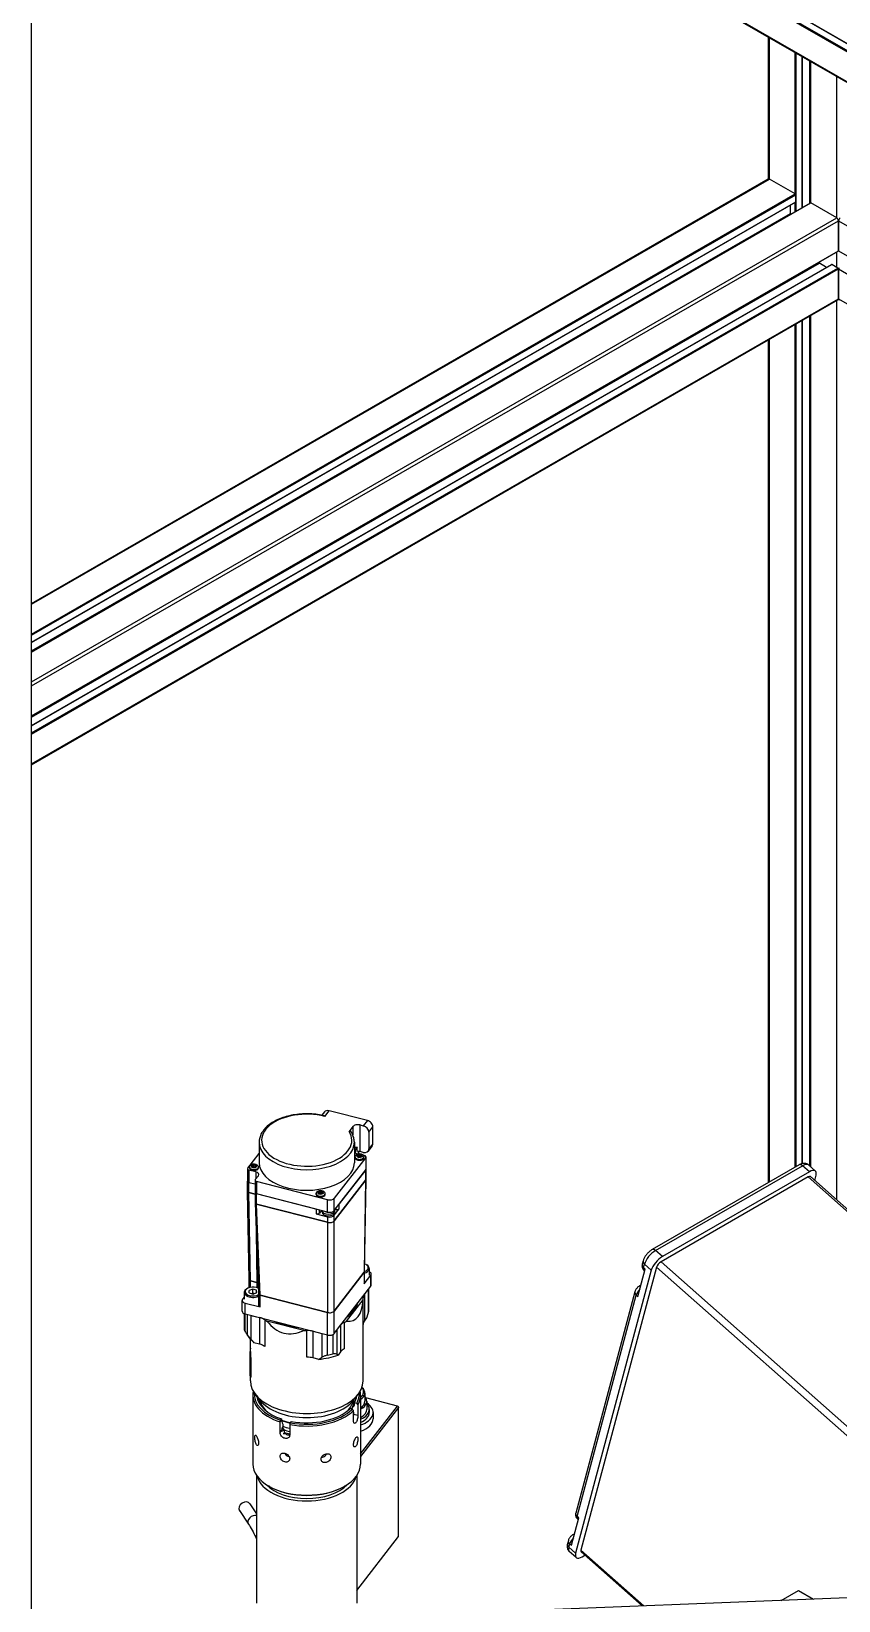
# Model space of a CAD drawing. Header units: millimetres. Extents: x 0 to 7722, y 0 to 5460.
# Drawn here: x 4652 to 4974, y 4115 to 4741 of the extents above; entities that cross this region are included whole.
import ezdxf

# ---------------------------------------------------------------- set-up
doc = ezdxf.new("R2010")
doc.units = ezdxf.units.MM
doc.header["$LTSCALE"] = 5
doc.layers.get('0').update_dxf_attribs({"linetype": 'CONTINUOUS'})

# ---------------------------------------------------------------- blocks, each defined once
blk = doc.blocks.new('RWFWFWEWEFWEFWEF')
for p, q in [((284.47, 1203.48), (789.09, 912.88)), ((284.68, 1203.84), (789.52, 913.13)), ((287.09, 1205.23), (791.92, 914.51)), ((287.24, 1205.24), (792.01, 914.56)), ((284.47, 1191.58), (778.76, 906.94)), ((284.68, 1191.12), (778.47, 906.77)), ((141.36, 318.65), (141.36, 1141.05)), ((435.64, 1047.72), (435.64, 1104.19)), ((435.93, 1047.63), (435.93, 1104.02)), ((446.22, 1041.7), (446.22, 1098.09)), ((446.64, 1034.8), (446.64, 1097.85)), ((449.05, 1036.18), (449.05, 1096.47)), ((449.14, 1036.23), (449.14, 1096.42)), ((452.06, 1037.91), (452.06, 1094.73)), ((452.26, 1038.03), (452.26, 1094.62)), ((452.43, 1038.11), (452.43, 1094.52)), ((452.51, 1038.08), (452.51, 1094.47)), ((462.8, 1032.15), (462.8, 1088.55)), ((141.36, 878.33), (435.43, 1047.67)), ((141.36, 877.99), (435.93, 1047.63)), ((446.22, 1041.7), (435.93, 1047.63)), ((141.36, 866.14), (446.22, 1041.7)), ((141.36, 865.65), (446.43, 1041.33)), ((446.43, 1038.55), (446.43, 1041.33)), ((141.36, 862.87), (446.43, 1038.55)), ((141.36, 862.77), (446.37, 1038.42)), ((141.36, 859), (452.36, 1038.09)), ((141.36, 858.9), (452.51, 1038.08)), ((141.36, 859.39), (444.42, 1033.91)), ((141.36, 859.15), (444.47, 1033.7)), ((444.42, 1033.91), (444.42, 1037.29)), ((446.22, 1034.55), (446.22, 1038.33)), ((462.8, 1032.15), (452.51, 1038.08)), ((141.36, 847.05), (462.8, 1032.15)), ((141.36, 845.41), (463.51, 1030.93)), ((463.51, 1030.93), (664.87, 914.97)), ((463.51, 1030.93), (463.51, 1019.03)), ((463.51, 1019.03), (463.51, 1030.93)), ((141.36, 833.52), (463.51, 1019.03)), ((141.36, 833.42), (463.45, 1018.89)), ((141.36, 833.19), (455.72, 1014.22)), ((462.8, 1012.41), (462.8, 1018.52)), ((463.51, 1019.03), (657.95, 907.06)), ((141.36, 832.96), (455.87, 1014.07)), ((141.36, 829.6), (460.74, 1013.52)), ((141.36, 829.5), (460.89, 1013.51)), ((141.36, 826.73), (463.3, 1012.12)), ((141.36, 826.24), (463.51, 1011.76)), ((458.78, 1012.39), (455.87, 1014.07)), ((463.3, 1012.12), (460.89, 1013.51)), ((463.51, 1011.76), (647.99, 905.52)), ((463.51, 1011.76), (463.51, 999.86)), ((463.51, 999.86), (463.51, 1011.76)), ((141.36, 814.35), (463.51, 999.86)), ((141.36, 814.01), (463.3, 999.4)), ((462.8, 640.4), (462.8, 999.11)), ((463.51, 999.86), (646.53, 894.46)), ((446.22, 653.45), (446.22, 989.56)), ((446.64, 653.69), (446.64, 989.81)), ((449.05, 654.88), (449.05, 991.19)), ((449.14, 654.9), (449.14, 991.24)), ((452.06, 653.93), (452.06, 992.93)), ((452.26, 653.75), (452.26, 993.04)), ((452.43, 653.6), (452.43, 993.14)), ((452.51, 653.52), (452.51, 993.19)), ((435.64, 647.35), (435.64, 983.47)), ((435.93, 647.52), (435.93, 983.64)), ((258.3, 675.47), (257.29, 674.17)), ((258.45, 673.7), (260.2, 675.96)), ((275.46, 672.05), (260.2, 675.96)), ((272.57, 670.3), (273.85, 669.97)), ((272.57, 659.67), (272.57, 670.3)), ((275.46, 672.05), (273.85, 669.97)), ((269.67, 669.66), (268.18, 667.74)), ((269.67, 669.66), (269.67, 666.25)), ((276.04, 667.45), (277.65, 669.53)), ((276.04, 667.45), (276.04, 660.75)), ((277.65, 662.82), (277.65, 669.53)), ((227.71, 653.05), (232.27, 658.94)), ((232.27, 663.38), (232.27, 655.2)), ((274.83, 657.36), (262.22, 641.05)), ((270.27, 663.38), (270.27, 655.2)), ((271.39, 661.41), (270.56, 660.34)), ((270.56, 660.34), (270.56, 659.41)), ((270.58, 657.24), (270.58, 657.57)), ((271.19, 658.14), (271.46, 658.49)), ((271.59, 658.03), (271.19, 658.13)), ((271.39, 659.77), (271.39, 661.41)), ((271.47, 658.09), (271.44, 658.07)), ((271.47, 658.5), (271.88, 658.4)), ((271.47, 658.5), (271.47, 658.09)), ((271.88, 657.99), (271.47, 658.09)), ((271.56, 657.57), (271.74, 657.8)), ((272.19, 657.4), (271.57, 657.56)), ((271.58, 658.82), (271.78, 658.77)), ((271.74, 657.8), (271.74, 657.52)), ((271.77, 657.87), (271.77, 657.51)), ((271.78, 659.78), (271.78, 658.77)), ((271.87, 659.78), (271.87, 658.79)), ((271.88, 658.4), (271.88, 657.99)), ((272.38, 657.64), (272.2, 657.4)), ((272.27, 658.48), (272.45, 658.72)), ((272.27, 658.48), (272.27, 658.08)), ((272.46, 658.31), (272.27, 658.08)), ((272.46, 658.72), (272.46, 658.31)), ((272.89, 658.2), (272.46, 658.31)), ((272.47, 658.72), (273.08, 658.56)), ((273.85, 659.35), (272.57, 659.67)), ((273.19, 657.62), (272.78, 657.72)), ((272.89, 658.25), (272.89, 657.84)), ((273.09, 658.55), (272.91, 658.32)), ((273.06, 658.09), (273.06, 657.68)), ((273.06, 658.09), (273.47, 657.99)), ((273.21, 657.65), (273.06, 657.68)), ((273.47, 657.98), (273.2, 657.63)), ((273.82, 658.25), (274.32, 658.12)), ((274.08, 657.24), (274.08, 657.57)), ((274.83, 657.36), (274.83, 652.45)), ((274.91, 657.59), (274.91, 652.69)), ((277.36, 661.92), (275.75, 659.84)), ((277.65, 662.82), (276.04, 660.75)), ((227.62, 652.81), (227.62, 647.91)), ((230.96, 651.58), (228.22, 652.29)), ((228.22, 652.29), (228.22, 647.38)), ((228.46, 653.16), (228.46, 653.49)), ((229.47, 653.95), (229.06, 654.05)), ((229.07, 654.06), (229.34, 654.42)), ((229.35, 654.01), (229.32, 653.99)), ((229.35, 654.42), (229.76, 654.32)), ((229.35, 654.42), (229.35, 654.01)), ((229.76, 653.91), (229.35, 654.01)), ((229.44, 653.49), (229.62, 653.72)), ((230.07, 653.32), (229.45, 653.48)), ((229.62, 653.72), (229.62, 653.44)), ((229.65, 653.79), (229.65, 653.43)), ((229.76, 654.32), (229.76, 653.91)), ((230.26, 653.56), (230.08, 653.32)), ((230.15, 654.41), (230.33, 654.64)), ((230.15, 654.41), (230.15, 654)), ((230.34, 654.23), (230.15, 654)), ((230.34, 654.64), (230.34, 654.23)), ((230.77, 654.12), (230.34, 654.23)), ((230.35, 654.64), (230.96, 654.48)), ((231.07, 653.54), (230.66, 653.64)), ((230.77, 654.17), (230.77, 653.76)), ((230.97, 654.48), (230.79, 654.24)), ((230.94, 654.01), (230.94, 653.6)), ((230.94, 654.01), (231.35, 653.91)), ((231.09, 653.57), (230.94, 653.6)), ((230.96, 651.58), (230.96, 648.75)), ((231.35, 653.9), (231.08, 653.55)), ((231.96, 653.16), (231.96, 653.49)), ((262.22, 636.14), (274.83, 652.45)), ((274.83, 652.45), (264.25, 638.77)), ((274.83, 652.45), (274.83, 648.37)), ((274.91, 648.6), (274.91, 652.69)), ((447.83, 654.38), (389.14, 620.58)), ((390.51, 620.21), (449.2, 654.01)), ((451.93, 651.59), (393.24, 617.79)), ((451.93, 651.59), (449.2, 654.01)), ((454.33, 651.91), (451.6, 654.33)), ((227.62, 643.82), (227.62, 647.91)), ((228.22, 647.38), (230.66, 646.75)), ((228.22, 643.29), (228.22, 647.38)), ((228.22, 647.38), (230.66, 646.75)), ((230.66, 648.25), (230.66, 643.35)), ((230.75, 648.49), (231.97, 650.06)), ((231.26, 647.73), (231.26, 642.82)), ((259.58, 640.47), (231.26, 647.73)), ((262.22, 632.06), (274.83, 648.37)), ((274.83, 648.37), (262.22, 632.06)), ((274.83, 648.37), (274.22, 611.6)), ((274.3, 611.83), (274.91, 648.58)), ((451.38, 649.54), (392.69, 615.74)), ((451.38, 649.54), (534.59, 575.85)), ((535.26, 576.23), (452.34, 649.67)), ((454.01, 648.19), (454.55, 650.21)), ((228.23, 608.63), (227.62, 643.8)), ((230.66, 642.67), (228.22, 643.29)), ((228.22, 643.29), (230.66, 642.67)), ((228.83, 608.11), (228.22, 643.29)), ((230.66, 643.35), (230.66, 639.26)), ((230.67, 639.24), (232.04, 602.92)), ((259.58, 635.56), (231.26, 642.82)), ((231.26, 638.73), (231.26, 642.82)), ((255.01, 636.73), (231.26, 642.82)), ((231.26, 638.73), (259.58, 631.47)), ((259.58, 631.47), (231.26, 638.73)), ((232.63, 602.41), (231.26, 638.73)), ((255.07, 642.56), (255.07, 642.89)), ((255.68, 643.46), (255.95, 643.81)), ((256.08, 643.35), (255.68, 643.45)), ((255.96, 643.41), (255.94, 643.38)), ((255.96, 643.82), (256.37, 643.71)), ((255.96, 643.82), (255.96, 643.41)), ((256.37, 643.31), (255.96, 643.41)), ((256.05, 642.88), (256.24, 643.12)), ((256.68, 642.72), (256.07, 642.88)), ((256.24, 643.12), (256.24, 642.83)), ((256.26, 643.19), (256.26, 642.83)), ((256.37, 643.71), (256.37, 643.31)), ((256.87, 642.95), (256.69, 642.72)), ((256.76, 643.8), (256.95, 644.04)), ((256.76, 643.8), (256.76, 643.39)), ((256.95, 643.63), (256.76, 643.39)), ((256.95, 644.04), (256.95, 643.63)), ((257.38, 643.52), (256.95, 643.63)), ((256.96, 644.03), (257.57, 643.88)), ((257.68, 642.94), (257.27, 643.04)), ((257.38, 643.57), (257.38, 643.16)), ((257.58, 643.87), (257.4, 643.64)), ((257.56, 643.41), (257.56, 643)), ((257.56, 643.41), (257.96, 643.31)), ((257.7, 642.96), (257.56, 643)), ((257.96, 643.3), (257.69, 642.94)), ((258.57, 642.56), (258.57, 642.89)), ((259.58, 635.56), (259.58, 640.47)), ((262.22, 636.14), (262.22, 641.05)), ((264.25, 636.89), (264.25, 638.77)), ((255.01, 636.73), (255.01, 634.85)), ((255.01, 634.85), (259.58, 633.68)), ((256.33, 635.14), (256.33, 636.39)), ((257.14, 636.19), (256.33, 635.14)), ((257.37, 636.13), (257.37, 635.51)), ((259.58, 633.68), (259.58, 631.47)), ((262.22, 634.26), (264.25, 636.89)), ((262.22, 632.06), (262.22, 634.26)), ((262.37, 636.18), (262.37, 635.51)), ((262.93, 636.6), (262.63, 636.68)), ((262.93, 637.07), (262.93, 636.6)), ((231.1, 627.73), (231.29, 607.48)), ((259.58, 631.47), (259.58, 595.5)), ((262.22, 596.08), (262.22, 632.06)), ((393.24, 617.79), (390.51, 620.21)), ((274.94, 614.61), (275.22, 614.44)), ((390.91, 613.56), (360.71, 500.65)), ((385.54, 616.09), (385.17, 614.72)), ((385.69, 613.39), (386.06, 614.76)), ((388.79, 612.34), (386.06, 614.76)), ((390.91, 613.56), (481.34, 533.47)), ((482.15, 536.51), (392.69, 615.74)), ((228.23, 605.4), (228.23, 608.64)), ((231.29, 607.48), (228.83, 608.11)), ((228.83, 605.55), (228.83, 608.11)), ((228.83, 608.11), (231.29, 607.48)), ((231.29, 607.48), (231.29, 605.42)), ((262.22, 596.08), (274.22, 611.6)), ((274.22, 611.6), (262.22, 596.08)), ((274.22, 611.6), (274.22, 606.94)), ((274.22, 606.94), (276.86, 610.36)), ((274.3, 607.18), (274.3, 611.84)), ((276.24, 613.02), (276.24, 610.33)), ((276.86, 606.03), (276.86, 610.36)), ((277.03, 606.5), (277.03, 610.83)), ((388.79, 612.34), (358.59, 499.43)), ((383.45, 601.83), (386.37, 612.78)), ((386.37, 612.78), (385.69, 613.39)), ((385.82, 612.36), (386.18, 612.05)), ((226.3, 601.59), (225.68, 600.79)), ((226.3, 603.53), (226.3, 600.83)), ((227.6, 605.11), (227.31, 604.95)), ((229.71, 604.85), (228.26, 604.31)), ((228.34, 603.32), (228.26, 604.31)), ((228.34, 603.32), (229.88, 602.86)), ((229.25, 603.05), (229.71, 603.22)), ((231.25, 604.39), (229.71, 604.85)), ((229.71, 603.22), (229.71, 604.85)), ((230.34, 603.03), (229.71, 603.22)), ((229.88, 602.86), (231.34, 603.4)), ((231.34, 603.4), (231.25, 604.39)), ((231.25, 603.37), (231.25, 604.39)), ((232.04, 602.93), (232.04, 598.28)), ((232.63, 602.41), (259.58, 595.5)), ((259.58, 595.5), (232.63, 602.41)), ((232.63, 597.75), (232.63, 602.41)), ((262.22, 587.09), (276.86, 606.03)), ((273.77, 568.18), (273.77, 601.24)), ((274.29, 602.7), (275.84, 604.71)), ((274.29, 602.7), (274.29, 592.07)), ((275.84, 604.71), (275.84, 595.21)), ((276.1, 596.72), (276.1, 605.05)), ((382.24, 603.77), (358.64, 515.5)), ((359.15, 514.16), (382.76, 602.44)), ((382.76, 602.44), (383.45, 601.83)), ((384.07, 606.08), (384.67, 606.43)), ((225.5, 595.99), (225.5, 600.32)), ((226.44, 588.38), (226.44, 595.02)), ((226.59, 594.97), (226.59, 588.03)), ((226.69, 594.94), (226.69, 599.27)), ((226.69, 599.27), (232.63, 597.75)), ((226.69, 594.94), (259.58, 586.51)), ((227.45, 594.74), (227.45, 586.73)), ((259.58, 586.51), (259.58, 595.5)), ((262.22, 587.09), (262.22, 596.08)), ((267.17, 592.08), (273.74, 600.58)), ((228.98, 594.35), (228.98, 584.85)), ((228.98, 594.35), (232.47, 593.46)), ((232.47, 593.46), (232.47, 582.83)), ((234.5, 592.6), (234.5, 581.98)), ((250.11, 588.31), (235.35, 592.09)), ((263.24, 588.41), (264.79, 590.42)), ((264.79, 590.42), (264.79, 579.79)), ((266.27, 591.59), (266.27, 580.96)), ((274.29, 592.07), (275.29, 593.38)), ((228.89, 584.88), (227.52, 586.65)), ((228.77, 579.99), (228.77, 585.03)), ((232.47, 582.83), (230.21, 583.41)), ((251.34, 577.66), (251.34, 588.29)), ((253.8, 587.99), (257.29, 587.1)), ((253.8, 577.36), (253.8, 587.99)), ((257.29, 587.1), (257.29, 577.6)), ((259.45, 586.54), (259.45, 578.53)), ((261.7, 586.69), (261.7, 579.03)), ((263.24, 588.41), (263.24, 578.91)), ((228.67, 570.18), (228.67, 579.99)), ((228.67, 579.9), (228.77, 579.91)), ((256.06, 576.78), (253.8, 577.36)), ((264.79, 579.79), (263.78, 578.49)), ((228.89, 575.72), (228.99, 575.73)), ((228.89, 570.82), (228.89, 575.72)), ((228.89, 570.82), (228.99, 570.83)), ((228.99, 575.73), (228.99, 570.83)), ((228.75, 569.54), (228.85, 569.55)), ((228.77, 568.18), (228.77, 569.54)), ((229.77, 562.57), (229.77, 535.02)), ((232.54, 560.55), (230.71, 562.91)), ((269.5, 556.98), (268.58, 557.21)), ((270, 560.55), (271.82, 562.91)), ((270.29, 558.55), (270.29, 559.42)), ((271.21, 559.19), (270.29, 559.42)), ((271.67, 558.66), (271.67, 554.41)), ((272.77, 562.57), (272.77, 535.02)), ((272.77, 539.11), (287.49, 558.16)), ((287.95, 557.63), (272.77, 537.99)), ((274.49, 563.35), (274.49, 560.08)), ((287.49, 558.16), (274.89, 561.39)), ((275.24, 560.08), (275.24, 556.85)), ((287.49, 558.16), (287.95, 557.63)), ((287.49, 558.16), (287.7, 558.01)), ((287.7, 558.01), (287.95, 557.63)), ((287.95, 506.12), (287.95, 557.63)), ((240.65, 547.55), (240.65, 551.8)), ((240.85, 552.47), (241.26, 553)), ((241.26, 553), (241.26, 552.13)), ((245.1, 552.02), (244.69, 551.49)), ((269.96, 552.2), (269.96, 556.45)), ((270.06, 555.72), (269.96, 555.75)), ((269.96, 554.4), (270.04, 554.38)), ((270.06, 554.82), (270.06, 555.72)), ((271.67, 554.41), (270.06, 554.82)), ((276.24, 556.85), (276.24, 555.59)), ((277.74, 555.59), (277.74, 553.13)), ((240.65, 547.55), (241.36, 548.48)), ((241.77, 549.9), (241.36, 549.38)), ((241.36, 549.38), (241.36, 548.48)), ((241.42, 548.05), (241.48, 548.13)), ((241.52, 549.58), (242.34, 548.35)), ((241.77, 550.8), (241.77, 549.9)), ((242.34, 547.12), (242.34, 548.35)), ((244.49, 550.82), (244.49, 546.57)), ((231.27, 530.47), (231.27, 479.5)), ((236.36, 526.09), (236.01, 526.29)), ((266.17, 526.09), (266.53, 526.29)), ((271.27, 530.47), (271.27, 479.5)), ((224.46, 516.44), (228.04, 511.06)), ((228.62, 519.21), (231.27, 515.23)), ((356.91, 502.61), (359.84, 513.56)), ((359.84, 513.56), (359.15, 514.16)), ((357.53, 506.86), (358.14, 507.2)), ((359.29, 513.14), (359.64, 512.83)), ((271.27, 484.55), (287.95, 506.12)), ((355.71, 504.55), (355.34, 503.18)), ((355.86, 501.85), (356.23, 503.22)), ((358.59, 499.43), (355.86, 501.85)), ((356.23, 503.22), (356.91, 502.61)), ((785.66, 494.55), (309.92, 475.38)), ((358.81, 497.72), (356.08, 500.14)), ((385.79, 478.44), (360.71, 500.65)), ((385.14, 478.41), (360.8, 499.97)), ((361.21, 498.04), (362.28, 498.66)), ((440.7, 480.65), (447.6, 484.62)), ((447.6, 484.62), (453.59, 481.17))]:
    blk.add_line(p, q)
for centre, major_axis, ratio, start_param, end_param in [((435.93, 1046.81), (-0.499, 0.867), 0.578093, 5.499721, 6.283185), ((446.22, 1041.46), (-0.15, 0.26), 0.578093, 3.928925, 5.499721), ((444.63, 1033.78), (-0.15, 0.26), 0.578093, 0.787332, 1.542347), ((449.37, 1036.21), (-4.74, 8.23), 0.578093, 1.542347, 1.55658), ((446.22, 1038.68), (0.15, -0.26), 0.578093, 0, 0.787332), ((452.51, 1037.83), (-0.15, 0.26), 0.578093, 5.499721, 6.283185), ((462.8, 1031.33), (-0.499, 0.867), 0.578093, 3.928925, 5.499721), ((464.22, 1031.33), (-0.499, -0.867), 0.578093, 3.925057, 5.495853), ((460.33, 1017.23), (-4.74, 8.23), 0.578093, 1.582523, 1.603113), ((455.87, 1014.32), (-0.15, 0.26), 0.578093, 1.603113, 2.358128), ((463.3, 1019.15), (0.15, -0.26), 0.578093, 0, 0.787332), ((463.72, 1019.15), (-0.15, -0.26), 0.578093, 5.495853, 6.283185), ((460.89, 1013.26), (-0.15, 0.26), 0.578093, 5.499721, 6.283185), ((463.3, 1011.88), (-0.15, 0.26), 0.578093, 3.928925, 5.499721), ((463.72, 1011.88), (-0.15, -0.26), 0.578093, 3.925057, 5.495853), ((462.8, 1000.27), (0.499, -0.867), 0.578093, 0, 0.787332), ((464.22, 1000.27), (-0.499, -0.867), 0.578093, 5.495853, 6.283185), ((260.2, 674), (-1.9, 1.47), 0.746891, 5.235985, 6.283185), ((251.27, 664.2), (18, 0), 0.575862, 1.160324, 6.632174), ((271.68, 669.14), (-2.2, 0), 0.575862, 4.293583, 5.86438), ((273.85, 668.01), (1.9, -1.47), 0.746891, 0.523596, 2.094392), ((275.46, 670.09), (-1.9, 1.47), 0.746891, 3.665188, 5.235985), ((251.27, 663.38), (-19, 0), 0.575862, 0, 3.141593), ((271.68, 660.15), (-2.2, 0), 0.575862, 4.84363, 5.407112), ((272.39, 659.87), (-2, 0), 0.575862, 5.86438, 7.435176), ((272.33, 657.57), (-1.75, 0), 0.575862, 0, 3.141593), ((272.33, 658.06), (-1.15, 0), 0.575862, 6.173633, 7.125922), ((272.33, 658.06), (-1.15, 0), 0.575862, 5.568417, 6.160343), ((271.68, 658.52), (-2.2, 0), 0.575862, 4.293583, 4.84363), ((272.33, 658.06), (1.15, 0), 0.575862, 1.461244, 2.413533), ((272.33, 658.06), (-1.15, 0), 0.575862, 0.856028, 1.447954), ((271.47, 657.87), (0.3, 0), 0.575862, 5.86438, 7.435176), ((272, 658.55), (0.3, 0), 0.575862, 4.293583, 5.86438), ((272, 658.15), (-0.3, 0), 0.575862, 1.151991, 2.722787), ((272.33, 658.06), (-1.15, 0), 0.575862, 1.461244, 2.413533), ((272.66, 657.57), (-0.3, 0), 0.575862, 4.293583, 5.86438), ((272.33, 658.06), (1.15, 0), 0.575862, 0.856028, 1.447954), ((273.19, 658.25), (-0.3, 0), 0.575862, 5.86438, 7.435176), ((273.19, 657.84), (-0.3, 0), 0.575862, 0, 1.151991), ((272.33, 658.06), (1.15, 0), 0.575862, 6.173633, 7.125922), ((272.33, 658.06), (1.15, 0), 0.575862, 5.568417, 6.160343), ((273.85, 661.31), (1.9, -1.47), 0.746891, 5.235985, 6.806781), ((273.91, 657.59), (1, 0), 0.575862, 5.86438, 7.435176), ((275.46, 663.39), (1.9, -1.47), 0.746891, 0, 0.523596), ((228.62, 652.81), (-1, 0), 0.575862, 5.86438, 7.435176), ((230.21, 653.49), (-1.75, 0), 0.575862, 0, 3.141593), ((230.21, 653.16), (1.75, 0), 0.575862, 3.141593, 6.283185), ((230.21, 653.98), (-1.15, 0), 0.575862, 6.173633, 7.125922), ((230.21, 653.98), (-1.15, 0), 0.575862, 5.568417, 6.160343), ((230.21, 653.98), (1.15, 0), 0.575862, 1.461244, 2.413533), ((230.21, 653.98), (-1.15, 0), 0.575862, 0.856028, 1.447954), ((229.35, 653.79), (0.3, 0), 0.575862, 5.86438, 7.435176), ((229.88, 654.48), (0.3, 0), 0.575862, 4.293583, 5.86438), ((229.88, 654.07), (-0.3, 0), 0.575862, 1.151991, 2.722787), ((230.21, 653.98), (-1.15, 0), 0.575862, 1.461244, 2.413533), ((230.54, 653.49), (-0.3, 0), 0.575862, 4.293583, 5.86438), ((230.21, 653.98), (1.15, 0), 0.575862, 0.856028, 1.447954), ((231.07, 654.17), (-0.3, 0), 0.575862, 5.86438, 7.435176), ((231.07, 653.76), (-0.3, 0), 0.575862, 0, 1.151991), ((230.14, 650.53), (2, 0), 0.575862, 5.86438, 7.435176), ((230.21, 653.98), (1.15, 0), 0.575862, 6.173633, 7.125922), ((230.21, 653.98), (1.15, 0), 0.575862, 5.568417, 6.160343), ((251.27, 655.2), (-19, 0), 0.575862, 0, 3.141593), ((272.33, 657.24), (1.75, 0), 0.575862, 3.141593, 6.283185), ((273.91, 652.69), (1, 0), 0.575862, 5.86438, 6.283185), ((273.91, 652.69), (1, 0), 0.575862, 5.86438, 6.283185), ((448.83, 652.64), (-1, 1.73), 0.578093, 5.237921, 6.283185), ((448.28, 650.59), (3.32, 3.74), 0.409351, 0, 0.884583), ((451.01, 648.17), (3.32, 3.74), 0.409351, 5.596972, 7.167768), ((228.62, 647.91), (-1, 0), 0.575862, 0, 1.151991), ((228.62, 647.91), (-1, 0), 0.575862, 0, 1.151991), ((231.66, 648.25), (-1, 0), 0.575862, 5.86438, 7.435176), ((273.91, 648.6), (1, 0), 0.575862, 5.86438, 6.283185), ((451.01, 648.17), (1.33, 1.5), 0.409351, 0, 0.884583), ((228.62, 643.82), (-1, 0), 0.575862, 0, 1.151991), ((231.66, 643.35), (-1, 0), 0.575862, 0, 1.151991), ((231.66, 643.35), (-1, 0), 0.575862, 0, 1.151991), ((231.66, 639.26), (-1, 0), 0.575862, 0, 1.151991), ((256.82, 642.89), (-1.75, 0), 0.575862, 0, 3.141593), ((256.82, 642.56), (1.75, 0), 0.575862, 3.141593, 6.283185), ((256.82, 643.38), (-1.15, 0), 0.575862, 6.173633, 7.125922), ((256.82, 643.38), (-1.15, 0), 0.575862, 5.568417, 6.160343), ((256.82, 643.38), (1.15, 0), 0.575862, 1.461244, 2.413533), ((256.82, 643.38), (-1.15, 0), 0.575862, 0.856028, 1.447954), ((255.96, 643.19), (0.3, 0), 0.575862, 5.86438, 7.435176), ((256.49, 643.87), (0.3, 0), 0.575862, 4.293583, 5.86438), ((256.49, 643.46), (-0.3, 0), 0.575862, 1.151991, 2.722787), ((256.82, 643.38), (-1.15, 0), 0.575862, 1.461244, 2.413533), ((257.15, 642.88), (-0.3, 0), 0.575862, 4.293583, 5.86438), ((256.82, 643.38), (1.15, 0), 0.575862, 0.856028, 1.447954), ((257.68, 643.57), (-0.3, 0), 0.575862, 5.86438, 7.435176), ((257.68, 643.16), (-0.3, 0), 0.575862, 0, 1.151991), ((256.82, 643.38), (1.15, 0), 0.575862, 6.173633, 7.125922), ((256.82, 643.38), (1.15, 0), 0.575862, 5.568417, 6.160343), ((260.39, 641.52), (-2, 0), 0.575862, 1.151991, 2.722787), ((255.42, 635.38), (1, 0), 0.575862, 4.293583, 5.86438), ((259.87, 636.18), (-2.5, 0), 0.575862, 0.036046, 3.141593), ((259.87, 635.51), (2.5, 0), 0.575862, 3.141593, 6.283185), ((259.87, 636.73), (-2.12, 0), 0.575862, 0.777072, 1.547884), ((260.39, 636.61), (-2, 0), 0.575862, 1.151991, 2.722787), ((260.39, 634.73), (-2, 0), 0.575862, 1.151991, 2.722787), ((263.34, 637.13), (1, 0), 0.575862, 4.293583, 5.86438), ((260.39, 632.52), (2, 0), 0.575862, 4.293583, 5.86438), ((260.39, 632.52), (-2, 0), 0.575862, 1.151991, 2.722787), ((389.59, 616.79), (3.32, 3.74), 0.409351, 0.884583, 2.455379), ((390.14, 618.85), (-1, 1.73), 0.578093, 5.237921, 6.283185), ((272.74, 613.35), (3.1, 0), 0.575862, 5.240794, 7.306687), ((272.74, 613.02), (3.5, 0), 0.575862, 5.175283, 7.064731), ((387.1, 614.2), (-1.93, 0.52), 0.705861, 0, 0.954651), ((387.47, 615.57), (-1.93, 0.52), 0.705861, 0, 0.954651), ((392.32, 614.37), (-3.32, -3.74), 0.409351, 4.026176, 5.596972), ((392.32, 614.37), (-1.33, -1.5), 0.409351, 4.026176, 5.596972), ((229.23, 608.64), (-1, 0), 0.575862, 6.276371, 7.435176), ((229.23, 608.64), (-1, 0), 0.576085, 0.009773, 1.151561), ((273.3, 611.84), (1, 0), 0.575862, 5.86438, 6.290313), ((273.3, 611.84), (-1, 0), 0.576085, 2.722357, 3.131819), ((275.03, 610.83), (2, 0), 0.575862, 5.86438, 7.205887), ((387.81, 614.61), (-1.99, -2.25), 0.409351, 5.596972, 6.283185), ((229.8, 603.53), (-3.5, 0), 0.575862, 5.50164, 8.548073), ((229.8, 603.86), (-3.1, 0), 0.575862, 3.943472, 8.661), ((233.04, 602.94), (-1, 0), 0.575862, 0.011708, 1.151991), ((233.04, 602.94), (-1, 0), 0.575638, 0.021928, 1.15242), ((251.27, 601.24), (22.5, 0), 0.575862, 6.231588, 6.286357), ((279.77, 601.3), (-6, 0), 0.575862, 5.86438, 6.286357), ((273.3, 607.18), (1, 0), 0.575862, 5.86438, 6.283185), ((275.03, 606.5), (2, 0), 0.575862, 5.86438, 6.283185), ((384.18, 603.25), (-1.93, 0.52), 0.705861, 0, 0.954651), ((384.88, 603.66), (1.99, 2.25), 0.409351, 1.442312, 2.455379), ((385.07, 604.35), (-1, 1.73), 0.578093, 5.834915, 6.283185), ((227.5, 600.32), (-2, 0), 0.575862, 5.86438, 7.435176), ((227.5, 595.99), (-2, 0), 0.575862, 0, 1.151991), ((233.04, 598.28), (-1, 0), 0.575862, 0, 1.151991), ((260.39, 596.55), (2, 0), 0.575862, 4.293583, 5.86438), ((260.39, 596.55), (-2, 0), 0.575862, 1.151991, 2.722787), ((251.27, 630.98), (18.9, -38.51), 0.316834, 6.070286, 6.804702), ((251.27, 601.24), (20.7, 0), 0.575862, 5.603404, 6.125355), ((251.27, 601.16), (20.5, 0), 0.575862, 5.630581, 6.098178), ((251.27, 600.63), (20.5, 0), 0.575862, 6.118753, 6.16724), ((230.03, 590.3), (6, 0), 0.575862, 0.730013, 1.151991), ((251.27, 601.24), (-22.5, 0), 0.575862, 0.730013, 0.784783), ((251.27, 630.98), (8.59, 43.83), 0.474555, 2.747082, 3.481498), ((251.27, 601.24), (-20.7, 0), 0.575862, 0.891015, 1.412966), ((251.27, 601.16), (-20.5, 0), 0.575862, 0.903493, 1.400489), ((270.27, 589.02), (6, 0), 0.575862, 2.300809, 2.722787), ((251.27, 601.24), (-22.5, 0), 0.575862, 2.300809, 2.355579), ((279.77, 590.67), (-6, 0), 0.575862, 5.86438, 6.276272), ((251.27, 592.74), (-26, 0), 0.575862, 0.320212, 0.412973), ((251.27, 590.62), (-24.5, 0), 0.575862, 0.418809, 0.536217), ((230.03, 579.67), (-6, 0), 0.575862, 3.871606, 4.293583), ((251.27, 601.24), (-22.5, 0), 0.575862, 1.519199, 1.573968), ((251.36, 584.83), (6, 0), 0.575862, 1.151991, 1.573968), ((260.39, 587.56), (2, 0), 0.575862, 4.293583, 5.86438), ((251.27, 579.99), (-22.6, 0), 0.575862, 6.189078, 6.289749), ((251.27, 579.99), (-22.5, 0), 0.575862, 0, 0.005968), ((251.36, 574.2), (6, 0), 0.575862, 1.151991, 1.573968), ((251.27, 590.62), (-24.5, 0), 0.575862, 1.767765, 2.107013), ((251.27, 592.74), (26, 0), 0.575862, 5.032601, 5.125362), ((270.27, 578.39), (-6, 0), 0.575862, 5.442402, 5.86438), ((251.27, 570.18), (-22.6, 0), 0.575862, 0, 0.006563), ((251.27, 568.18), (-22.5, 0), 0.575862, 0, 3.141593), ((251.27, 562.57), (-21.5, 0), 0.575862, 6.161261, 7.337346), ((251.27, 562.98), (-21, 0), 0.575862, 6.24, 7.335009), ((251.27, 562.98), (21, 0), 0.575862, 5.964547, 6.326371), ((251.27, 562.57), (21.5, 0), 0.575862, 5.96221, 6.405109), ((267.74, 563.35), (6.75, 0), 0.575862, 5.553175, 6.885144), ((267.74, 563.76), (6.25, 0), 0.575862, 5.647696, 6.770055), ((251.27, 562.98), (-20, 0), 0.575862, 0.074427, 1.046797), ((251.27, 561.9), (-19.93, 0), 0.575862, 6.265713, 6.272233), ((251.27, 560.32), (-18.82, 0), 0.575862, 6.252746, 6.425635), ((251.27, 560.11), (-18.75, 0), 0.575862, 6.242539, 6.283185), ((251.27, 559.21), (-18.75, 0), 0.575862, 6.171036, 6.240917), ((251.27, 565.35), (20.5, 0), 0.575862, 3.560401, 5.864377), ((251.27, 561.67), (-18.75, 0), 0.575862, 0.116609, 0.532936), ((251.27, 558.48), (-17.35, 0), 0.575862, 0.103679, 0.140741), ((251.27, 562.98), (-20, 0), 0.575862, 1.257185, 2.617593), ((251.27, 561.67), (18.75, 0), 0.575862, 5.750249, 6.166577), ((251.27, 558.48), (17.35, 0), 0.575862, 6.142445, 6.179507), ((251.27, 560.32), (18.82, 0), 0.575862, 5.976962, 6.313625), ((-5663.79, 5162.51), (5942.34, -4593.42), 0.746891, 6.280471, 6.280767), ((251.27, 559.21), (18.75, 0), 0.575862, 0.042268, 0.112149), ((251.27, 560.11), (18.75, 0), 0.575862, 0, 0.040647), ((251.27, 561.9), (19.93, 0), 0.575862, 5.969928, 5.976819), ((251.27, 562.98), (20, 0), 0.575862, 5.969574, 6.208759), ((251.27, 561.9), (19.93, 0), 0.575862, 0.010952, 0.017472), ((267.74, 560.08), (7.5, 0), 0.575862, 5.447475, 6.734212), ((267.74, 560.08), (6.75, 0), 0.575862, 5.553175, 6.283185), ((267.74, 555.59), (10, 0), 0.575862, 5.239442, 7.00592), ((267.74, 556.85), (8.5, 0), 0.575862, 5.345618, 6.773143), ((251.27, 561.67), (18.75, 0), 0.575862, 4.149415, 4.356358), ((251.27, 559.94), (16.32, 0), 0.575862, 4.052178, 4.294599), ((2882.76, 7052.16), (-1865, -7275.49), 0.332472, 5.895217, 5.895515), ((251.27, 562.57), (-21.5, 0), 0.575862, 1.249821, 2.624957), ((251.27, 562.98), (-21, 0), 0.575862, 1.252158, 2.62262), ((251.27, 558.4), (19.6, 0), 0.575862, 5.977938, 5.995559), ((267.74, 556.85), (7.5, 0), 0.575862, 5.447475, 6.283185), ((267.74, 555.59), (8.5, 0), 0.575862, 5.345618, 6.283185), ((267.74, 553.13), (10, 0), 0.575862, 5.239442, 6.283185), ((251.27, 558.4), (-19.6, 0), 0.575862, 1.041018, 1.09772), ((251.27, 558.48), (17.35, 0), 0.575862, 4.133259, 4.310719), ((251.27, 557.17), (-19.6, 0), 0.575862, 1.072046, 1.09772), ((251.27, 557.17), (17.35, 0), 0.575862, 4.156725, 4.310719), ((251.27, 557.17), (18.75, 0), 0.575862, 4.215968, 4.342229), ((251.27, 535.02), (21.5, 0), 0.575862, 3.141593, 6.283185), ((251.27, 531.83), (20, 0), 0.575862, 3.284735, 6.140043), ((251.27, 531.83), (18.3, 0), 0.575862, 3.639062, 5.785716), ((251.27, 534.61), (-21, 0), 0.575862, 0.781546, 2.360047), ((226.54, 517.82), (-2.08, -1.39), 0.763224, 3.141593, 6.283185), ((230.12, 512.45), (-2.08, -1.39), 0.763224, 3.72754, 6.283185), ((360.57, 514.98), (-1.93, 0.52), 0.705861, 0, 0.954651), ((361.27, 515.39), (-1.99, -2.25), 0.409351, 5.596972, 6.283185), ((357.27, 502.66), (-1.93, 0.52), 0.705861, 0, 0.954651), ((357.64, 504.03), (-1.93, 0.52), 0.705861, 0, 0.954651), ((359.39, 503.88), (-3.32, -3.74), 0.409351, 5.596972, 6.283185), ((358.35, 504.44), (1.99, 2.25), 0.409351, 1.442312, 2.455379), ((358.53, 505.12), (-1, 1.73), 0.578093, 5.834915, 6.283185), ((362.13, 501.46), (-3.32, -3.74), 0.409351, 5.596972, 7.167768), ((362.13, 501.46), (-1.33, -1.5), 0.409351, 5.596972, 6.283185)]:
    blk.add_ellipse(centre, major_axis=major_axis, ratio=ratio, start_param=start_param, end_param=end_param)
for points, knots in [([(257.8, 674.06), (255.9, 674.47), (253.88, 674.7), (249.83, 674.78), (247.8, 674.62), (243.91, 673.94), (242.06, 673.41), (238.71, 672.03), (237.22, 671.17), (234.76, 669.18), (233.79, 668.06), (232.57, 665.73), (232.27, 664.56), (232.27, 663.38)], [4.283472, 4.283472, 4.283472, 4.283472, 4.611025, 4.611025, 4.937766, 4.937766, 5.265062, 5.265062, 5.593849, 5.593849, 5.920752, 5.920752, 6.213299, 6.213299, 6.213299, 6.213299]), ([(258.45, 673.7), (258.45, 673.7), (258.45, 673.7), (258.23, 673.89), (258.01, 674.02), (257.8, 674.06)], [-0.876696, -0.876696, -0.876696, -0.876696, -0.87608598, -0.87608598, -0.78809404, -0.78809404, -0.78809404, -0.78809404]), ([(268.68, 667.96), (268.66, 667.99), (268.64, 668.01), (268.56, 668.04), (268.49, 668.02), (268.36, 667.94), (268.26, 667.84), (268.18, 667.74)], [-0.6807733, -0.6807733, -0.6807733, -0.6807733, -0.6573825, -0.6573825, -0.6091526, -0.6091526, -0.5504708, -0.5504708, -0.5504708, -0.5504708]), ([(270.27, 663.38), (270.27, 663.7), (270.25, 664.02), (270.16, 664.65), (270.09, 664.97), (269.92, 665.59), (269.81, 665.9), (269.56, 666.51), (269.41, 666.81), (269.07, 667.4), (268.89, 667.68), (268.68, 667.96)], [3.0717061, 3.0717061, 3.0717061, 3.0717061, 3.1509043, 3.1509043, 3.2301025, 3.2301025, 3.3093007, 3.3093007, 3.3884989, 3.3884989, 3.4676971, 3.4676971, 3.4676971, 3.4676971]), ([(270.58, 657.57), (270.58, 657.69), (270.6, 657.81), (270.69, 658.03), (270.75, 658.14), (270.92, 658.34), (271.03, 658.44), (271.29, 658.61), (271.45, 658.68), (271.8, 658.78), (271.99, 658.82), (272.36, 658.84), (272.55, 658.83), (272.92, 658.77), (273.1, 658.72), (273.44, 658.57), (273.59, 658.47), (273.85, 658.23), (273.94, 658.1), (274.05, 657.82), (274.08, 657.7), (274.08, 657.57)], [0.069887, 0.069887, 0.069887, 0.069887, 0.280346, 0.280346, 0.50986, 0.50986, 0.796718, 0.796718, 1.157162, 1.157162, 1.538602, 1.538602, 1.914353, 1.914353, 2.292384, 2.292384, 2.671894, 2.671894, 2.988279, 2.988279, 3.211479, 3.211479, 3.211479, 3.211479]), ([(228.46, 653.49), (228.46, 653.61), (228.48, 653.73), (228.56, 653.96), (228.63, 654.06), (228.8, 654.27), (228.91, 654.36), (229.17, 654.53), (229.33, 654.6), (229.68, 654.71), (229.87, 654.74), (230.24, 654.76), (230.43, 654.75), (230.8, 654.69), (230.98, 654.64), (231.32, 654.49), (231.47, 654.39), (231.72, 654.15), (231.82, 654.02), (231.93, 653.74), (231.96, 653.62), (231.96, 653.49)], [0.069887, 0.069887, 0.069887, 0.069887, 0.280346, 0.280346, 0.50986, 0.50986, 0.796718, 0.796718, 1.157162, 1.157162, 1.538602, 1.538602, 1.914353, 1.914353, 2.292384, 2.292384, 2.671894, 2.671894, 2.988279, 2.988279, 3.211479, 3.211479, 3.211479, 3.211479]), ([(451.6, 654.33), (451.38, 654.53), (451.12, 654.68), (450.59, 654.9), (450.31, 654.95), (449.77, 654.99), (449.51, 654.97), (449.03, 654.88), (448.81, 654.82), (448.39, 654.66), (448.19, 654.57), (447.94, 654.44), (447.89, 654.41), (447.83, 654.38)], [3.827806, 3.827806, 3.827806, 3.827806, 3.9713266, 3.9713266, 4.1295363, 4.1295363, 4.3064529, 4.3064529, 4.4833695, 4.4833695, 4.6602861, 4.6602861, 4.712389, 4.712389, 4.712389, 4.712389]), ([(255.07, 642.89), (255.07, 643.01), (255.09, 643.13), (255.18, 643.35), (255.24, 643.46), (255.41, 643.66), (255.52, 643.75), (255.78, 643.93), (255.94, 644), (256.29, 644.1), (256.48, 644.13), (256.85, 644.16), (257.04, 644.15), (257.41, 644.09), (257.59, 644.04), (257.93, 643.89), (258.09, 643.79), (258.34, 643.55), (258.44, 643.41), (258.54, 643.14), (258.57, 643.01), (258.57, 642.89)], [0.069887, 0.069887, 0.069887, 0.069887, 0.280346, 0.280346, 0.50986, 0.50986, 0.796718, 0.796718, 1.157162, 1.157162, 1.538602, 1.538602, 1.914353, 1.914353, 2.292384, 2.292384, 2.671894, 2.671894, 2.988279, 2.988279, 3.211479, 3.211479, 3.211479, 3.211479]), ([(389.14, 620.58), (388.81, 620.39), (388.49, 620.16), (387.89, 619.66), (387.6, 619.39), (387.05, 618.8), (386.8, 618.49), (386.34, 617.85), (386.13, 617.51), (385.78, 616.82), (385.64, 616.47), (385.54, 616.09)], [4.712389, 4.712389, 4.712389, 4.712389, 5.026548, 5.026548, 5.340708, 5.340708, 5.654867, 5.654867, 5.969026, 5.969026, 6.283185, 6.283185, 6.283185, 6.283185]), ([(385.17, 614.72), (385.14, 614.62), (385.12, 614.5), (385.09, 614.26), (385.08, 614.13), (385.09, 613.83), (385.1, 613.66), (385.19, 613.3), (385.27, 613.11), (385.49, 612.72), (385.64, 612.52), (385.82, 612.36)], [6.2831853, 6.2831853, 6.2831853, 6.2831853, 6.420428, 6.420428, 6.5576706, 6.5576706, 6.6949133, 6.6949133, 6.832156, 6.832156, 6.9693986, 6.9693986, 6.9693986, 6.9693986]), ([(384.07, 606.08), (383.88, 605.97), (383.72, 605.86), (383.42, 605.61), (383.28, 605.48), (383.02, 605.2), (382.9, 605.05), (382.68, 604.74), (382.57, 604.57), (382.39, 604.21), (382.31, 604.01), (382.24, 603.77)], [4.712389, 4.712389, 4.712389, 4.712389, 5.026548, 5.026548, 5.340708, 5.340708, 5.654867, 5.654867, 5.969026, 5.969026, 6.283185, 6.283185, 6.283185, 6.283185]), ([(275.84, 595.21), (275.97, 595.66), (276.07, 596.14), (276.1, 596.59), (276.1, 596.66), (276.1, 596.72)], [0.4942205, 0.4942205, 0.4942205, 0.4942205, 0.6257321, 0.6257321, 0.645906, 0.645906, 0.645906, 0.645906]), ([(226.44, 588.38), (226.44, 588.36), (226.44, 588.33), (226.48, 588.22), (226.53, 588.13), (226.59, 588.03)], [0.64590599, 0.64590599, 0.64590599, 0.64590599, 0.68304512, 0.68304512, 0.7403581, 0.7403581, 0.7403581, 0.7403581]), ([(227.45, 586.73), (227.53, 586.63), (227.63, 586.5), (227.86, 586.22), (227.98, 586.07), (228.37, 585.59), (228.69, 585.21), (228.98, 584.85)], [0.7403581, 0.7403581, 0.7403581, 0.7403581, 0.7976711, 0.7976711, 0.8549841, 0.8549841, 0.9864957, 0.9864957, 0.9864957, 0.9864957]), ([(228.89, 575.72), (228.89, 576.03), (228.88, 576.4), (228.84, 577.18), (228.81, 577.59), (228.76, 578.33), (228.73, 578.72), (228.68, 579.39), (228.67, 579.69), (228.67, 579.9)], [0.9093421, 0.9093421, 0.9093421, 0.9093421, 1.0223614, 1.0223614, 1.1353807, 1.1353807, 1.2488077, 1.2488077, 1.3622346, 1.3622346, 1.3622346, 1.3622346]), ([(228.77, 579.91), (228.77, 579.69), (228.78, 579.4), (228.83, 578.72), (228.86, 578.34), (228.91, 577.6), (228.94, 577.19), (228.98, 576.41), (228.99, 576.04), (228.99, 575.73)], [-1.3622912, -1.3622912, -1.3622912, -1.3622912, -1.2488605, -1.2488605, -1.1354298, -1.1354298, -1.0224103, -1.0224103, -0.9093909, -0.9093909, -0.9093909, -0.9093909]), ([(257.29, 577.6), (257.59, 577.8), (257.95, 578.01), (258.49, 578.25), (258.68, 578.32), (259.07, 578.44), (259.27, 578.49), (259.45, 578.53)], [0.4942205, 0.4942205, 0.4942205, 0.4942205, 0.6257321, 0.6257321, 0.6830451, 0.6830451, 0.7403581, 0.7403581, 0.7403581, 0.7403581]), ([(261.7, 579.03), (261.88, 579.07), (262.06, 579.1), (262.38, 579.14), (262.52, 579.14), (262.91, 579.11), (263.1, 579.02), (263.24, 578.91)], [0.7403581, 0.7403581, 0.7403581, 0.7403581, 0.7976711, 0.7976711, 0.8549841, 0.8549841, 0.9864957, 0.9864957, 0.9864957, 0.9864957]), ([(228.67, 570.09), (228.67, 569.87), (228.68, 569.7), (228.73, 569.53), (228.76, 569.52), (228.81, 569.65), (228.84, 569.8), (228.88, 570.22), (228.89, 570.51), (228.89, 570.82)], [0.4564495, 0.4564495, 0.4564495, 0.4564495, 0.5698765, 0.5698765, 0.6833034, 0.6833034, 0.7963227, 0.7963227, 0.9093421, 0.9093421, 0.9093421, 0.9093421]), ([(228.99, 570.83), (228.99, 570.52), (228.98, 570.23), (228.94, 569.8), (228.91, 569.66), (228.87, 569.57), (228.86, 569.55), (228.85, 569.55)], [-0.9093909, -0.9093909, -0.9093909, -0.9093909, -0.7963714, -0.7963714, -0.683352, -0.683352, -0.6343633, -0.6343633, -0.6343633, -0.6343633]), ([(232.68, 558.72), (232.64, 558.9), (232.61, 559.08), (232.54, 559.54), (232.52, 559.83), (232.52, 560.11)], [6.2161837, 6.2161837, 6.2161837, 6.2161837, 6.2693102, 6.2693102, 6.3530719, 6.3530719, 6.3530719, 6.3530719]), ([(270.02, 560.11), (270.02, 559.91), (270.01, 559.7), (269.96, 559.28), (269.93, 559.07), (269.84, 558.65), (269.78, 558.45), (269.65, 558.03), (269.57, 557.83), (269.4, 557.43), (269.31, 557.24), (269.21, 557.05)], [3.2114793, 3.2114793, 3.2114793, 3.2114793, 3.2728418, 3.2728418, 3.3342044, 3.3342044, 3.3955669, 3.3955669, 3.4569295, 3.4569295, 3.5136878, 3.5136878, 3.5136878, 3.5136878]), ([(270.23, 558.36), (270.24, 558.38), (270.25, 558.39), (270.28, 558.44), (270.29, 558.5), (270.29, 558.55)], [0.27228705, 0.27228705, 0.27228705, 0.27228705, 0.27858115, 0.27858115, 0.2970599, 0.2970599, 0.2970599, 0.2970599]), ([(241.26, 552.13), (241.26, 552.08), (241.27, 552.03), (241.28, 551.98), (241.28, 551.97), (241.29, 551.96)], [0, 0, 0, 0, 0.01847875, 0.01847875, 0.02477285, 0.02477285, 0.02477285, 0.02477285]), ([(241.75, 550.97), (241.75, 550.96), (241.75, 550.95), (241.77, 550.91), (241.77, 550.85), (241.77, 550.8)], [-0.17331586, -0.17331586, -0.17331586, -0.17331586, -0.16701672, -0.16701672, -0.14854141, -0.14854141, -0.14854141, -0.14854141]), ([(270.91, 551.56), (270.8, 551.42), (270.68, 551.32), (270.46, 551.23), (270.35, 551.24), (270.17, 551.35), (270.09, 551.47), (269.99, 551.78), (269.96, 551.98), (269.96, 552.2)], [-0.9499006, -0.9499006, -0.9499006, -0.9499006, -0.8707424, -0.8707424, -0.7915841, -0.7915841, -0.7124256, -0.7124256, -0.6332671, -0.6332671, -0.6332671, -0.6332671]), ([(271.67, 554.41), (271.67, 554.19), (271.65, 553.93), (271.58, 553.39), (271.53, 553.11), (271.4, 552.61), (271.32, 552.35), (271.13, 551.89), (271.02, 551.7), (270.91, 551.56)], [-1.2665342, -1.2665342, -1.2665342, -1.2665342, -1.1873756, -1.1873756, -1.1082171, -1.1082171, -1.0290589, -1.0290589, -0.9499006, -0.9499006, -0.9499006, -0.9499006]), ([(230.54, 545.63), (230.54, 545.84), (230.55, 546.04), (230.61, 546.35), (230.66, 546.45), (230.77, 546.55), (230.84, 546.55), (231.01, 546.44), (231.1, 546.33), (231.29, 546.05), (231.4, 545.86), (231.6, 545.41), (231.7, 545.15), (231.86, 544.65), (231.93, 544.38), (232.02, 543.84), (232.05, 543.58), (232.05, 543.37)], [0.6332671, 0.6332671, 0.6332671, 0.6332671, 0.7124256, 0.7124256, 0.7915841, 0.7915841, 0.8707424, 0.8707424, 0.9499006, 0.9499006, 1.0290589, 1.0290589, 1.1082171, 1.1082171, 1.1873756, 1.1873756, 1.2665342, 1.2665342, 1.2665342, 1.2665342]), ([(232.05, 543.37), (232.05, 543.15), (232.02, 542.95), (231.93, 542.64), (231.86, 542.53), (231.7, 542.42), (231.6, 542.41), (231.4, 542.51), (231.29, 542.62), (231.1, 542.9), (231.01, 543.1), (230.84, 543.55), (230.77, 543.82), (230.66, 544.33), (230.61, 544.61), (230.55, 545.15), (230.54, 545.41), (230.54, 545.63)], [0, 0, 0, 0, 0.0791585, 0.0791585, 0.158317, 0.158317, 0.2374753, 0.2374753, 0.3166335, 0.3166335, 0.3957918, 0.3957918, 0.4749501, 0.4749501, 0.5541086, 0.5541086, 0.6332671, 0.6332671, 0.6332671, 0.6332671]), ([(244.49, 546.57), (244.49, 546.35), (244.43, 546.13), (244.23, 545.75), (244.08, 545.59), (243.73, 545.35), (243.51, 545.27), (243.03, 545.21), (242.77, 545.23), (242.28, 545.35), (242.03, 545.46), (241.56, 545.77), (241.35, 545.96), (241.02, 546.37), (240.88, 546.61), (240.69, 547.09), (240.65, 547.33), (240.65, 547.55)], [-0.6332671, -0.6332671, -0.6332671, -0.6332671, -0.5541086, -0.5541086, -0.4749501, -0.4749501, -0.3957918, -0.3957918, -0.3166335, -0.3166335, -0.2374753, -0.2374753, -0.158317, -0.158317, -0.0791585, -0.0791585, 0, 0, 0, 0]), ([(242.34, 547.58), (242.5, 547.39), (242.7, 547.21), (243.15, 546.91), (243.4, 546.8), (243.88, 546.67), (244.14, 546.65), (244.42, 546.69), (244.45, 546.7), (244.49, 546.7)], [0.1626947, 0.1626947, 0.1626947, 0.1626947, 0.2375269, 0.2375269, 0.3167022, 0.3167022, 0.3958775, 0.3958775, 0.4070166, 0.4070166, 0.4070166, 0.4070166]), ([(269.96, 542.8), (269.96, 543.01), (269.99, 543.27), (270.09, 543.8), (270.17, 544.08), (270.35, 544.57), (270.46, 544.82), (270.68, 545.27), (270.8, 545.46), (270.91, 545.6)], [0.6332671, 0.6332671, 0.6332671, 0.6332671, 0.7124256, 0.7124256, 0.7915841, 0.7915841, 0.8707424, 0.8707424, 0.9499006, 0.9499006, 0.9499006, 0.9499006]), ([(270.91, 545.6), (271.02, 545.73), (271.13, 545.84), (271.32, 545.94), (271.4, 545.94), (271.53, 545.83), (271.58, 545.73), (271.65, 545.42), (271.67, 545.22), (271.67, 545.01)], [0.9499006, 0.9499006, 0.9499006, 0.9499006, 1.0290589, 1.0290589, 1.1082171, 1.1082171, 1.1873756, 1.1873756, 1.2665342, 1.2665342, 1.2665342, 1.2665342]), ([(271.67, 545.01), (271.67, 544.79), (271.65, 544.53), (271.58, 543.99), (271.53, 543.71), (271.4, 543.2), (271.32, 542.94), (271.13, 542.49), (271.02, 542.3), (270.91, 542.16)], [0, 0, 0, 0, 0.0791585, 0.0791585, 0.158317, 0.158317, 0.2374753, 0.2374753, 0.3166335, 0.3166335, 0.3166335, 0.3166335]), ([(240.65, 538.15), (240.65, 538.36), (240.69, 538.58), (240.88, 538.94), (241.02, 539.09), (241.35, 539.29), (241.56, 539.36), (242.03, 539.41), (242.28, 539.38), (242.77, 539.26), (243.03, 539.15), (243.51, 538.87), (243.73, 538.69), (244.08, 538.31), (244.23, 538.08), (244.43, 537.62), (244.49, 537.38), (244.49, 537.16)], [0.6332671, 0.6332671, 0.6332671, 0.6332671, 0.7124256, 0.7124256, 0.7915841, 0.7915841, 0.8707424, 0.8707424, 0.9499006, 0.9499006, 1.0290589, 1.0290589, 1.1082171, 1.1082171, 1.1873756, 1.1873756, 1.2665342, 1.2665342, 1.2665342, 1.2665342]), ([(242.53, 539.32), (242.61, 539.16), (242.71, 539.01), (242.98, 538.67), (243.19, 538.47), (243.66, 538.16), (243.91, 538.05), (244.19, 537.98), (244.24, 537.97), (244.28, 537.96)], [-0.5276341, -0.5276341, -0.5276341, -0.5276341, -0.4751165, -0.4751165, -0.3959306, -0.3959306, -0.3167447, -0.3167447, -0.3027713, -0.3027713, -0.3027713, -0.3027713]), ([(256.98, 536.98), (256.98, 537.19), (257.03, 537.43), (257.24, 537.89), (257.39, 538.11), (257.75, 538.47), (257.97, 538.65), (258.46, 538.92), (258.73, 539.02), (259.22, 539.13), (259.48, 539.14), (259.96, 539.09), (260.17, 539.01), (260.51, 538.8), (260.66, 538.64), (260.85, 538.28), (260.9, 538.06), (260.9, 537.84)], [0.6332671, 0.6332671, 0.6332671, 0.6332671, 0.7124256, 0.7124256, 0.7915841, 0.7915841, 0.8707424, 0.8707424, 0.9499006, 0.9499006, 1.0290589, 1.0290589, 1.1082171, 1.1082171, 1.1873756, 1.1873756, 1.2665342, 1.2665342, 1.2665342, 1.2665342]), ([(257.17, 537.74), (257.3, 537.75), (257.42, 537.76), (257.79, 537.84), (258.05, 537.95), (258.52, 538.24), (258.74, 538.43), (259.03, 538.78), (259.14, 538.94), (259.23, 539.11)], [-0.3553917, -0.3553917, -0.3553917, -0.3553917, -0.3167447, -0.3167447, -0.2375588, -0.2375588, -0.1583729, -0.1583729, -0.1005028, -0.1005028, -0.1005028, -0.1005028]), ([(270.91, 542.16), (270.8, 542.02), (270.68, 541.92), (270.46, 541.83), (270.35, 541.84), (270.17, 541.95), (270.09, 542.06), (269.99, 542.38), (269.96, 542.58), (269.96, 542.8)], [0.3166335, 0.3166335, 0.3166335, 0.3166335, 0.3957918, 0.3957918, 0.4749501, 0.4749501, 0.5541086, 0.5541086, 0.6332671, 0.6332671, 0.6332671, 0.6332671]), ([(244.49, 537.16), (244.49, 536.95), (244.43, 536.73), (244.23, 536.35), (244.08, 536.18), (243.73, 535.95), (243.51, 535.87), (243.03, 535.8), (242.77, 535.82), (242.28, 535.95), (242.03, 536.06), (241.56, 536.37), (241.35, 536.56), (241.02, 536.97), (240.88, 537.2), (240.69, 537.69), (240.65, 537.93), (240.65, 538.15)], [0, 0, 0, 0, 0.0791585, 0.0791585, 0.158317, 0.158317, 0.2374753, 0.2374753, 0.3166335, 0.3166335, 0.3957918, 0.3957918, 0.4749501, 0.4749501, 0.5541086, 0.5541086, 0.6332671, 0.6332671, 0.6332671, 0.6332671]), ([(260.9, 537.84), (260.9, 537.63), (260.85, 537.38), (260.66, 536.91), (260.51, 536.67), (260.17, 536.28), (259.96, 536.09), (259.48, 535.8), (259.22, 535.69), (258.73, 535.58), (258.46, 535.57), (257.97, 535.65), (257.75, 535.74), (257.39, 535.98), (257.24, 536.15), (257.03, 536.54), (256.98, 536.76), (256.98, 536.98)], [0, 0, 0, 0, 0.0791585, 0.0791585, 0.158317, 0.158317, 0.2374753, 0.2374753, 0.3166335, 0.3166335, 0.3957918, 0.3957918, 0.4749501, 0.4749501, 0.5541086, 0.5541086, 0.6332671, 0.6332671, 0.6332671, 0.6332671]), ([(358.64, 515.5), (358.61, 515.39), (358.58, 515.28), (358.55, 515.04), (358.54, 514.9), (358.55, 514.6), (358.57, 514.44), (358.66, 514.08), (358.73, 513.88), (358.95, 513.49), (359.1, 513.3), (359.29, 513.14)], [6.2831853, 6.2831853, 6.2831853, 6.2831853, 6.420428, 6.420428, 6.5576706, 6.5576706, 6.6949133, 6.6949133, 6.832156, 6.832156, 6.9693986, 6.9693986, 6.9693986, 6.9693986]), ([(228.04, 511.06), (228.98, 509.65), (229.96, 507.87), (231.02, 505.55), (231.15, 505.28), (231.27, 505)], [0, 0, 0, 0, 0.287932, 0.287932, 0.3251812, 0.3251812, 0.3251812, 0.3251812]), ([(355.34, 503.18), (355.3, 503.01), (355.26, 502.84), (355.21, 502.48), (355.2, 502.29), (355.21, 501.89), (355.23, 501.68), (355.35, 501.24), (355.43, 501), (355.69, 500.55), (355.87, 500.33), (356.08, 500.14)], [0, 0, 0, 0, 0.1372427, 0.1372427, 0.2744853, 0.2744853, 0.411728, 0.411728, 0.5489706, 0.5489706, 0.6862133, 0.6862133, 0.6862133, 0.6862133]), ([(357.53, 506.86), (357.35, 506.75), (357.18, 506.63), (356.88, 506.38), (356.74, 506.25), (356.48, 505.97), (356.36, 505.83), (356.14, 505.51), (356.04, 505.35), (355.85, 504.98), (355.77, 504.78), (355.71, 504.55)], [4.712389, 4.712389, 4.712389, 4.712389, 5.026548, 5.026548, 5.340708, 5.340708, 5.654867, 5.654867, 5.969026, 5.969026, 6.283185, 6.283185, 6.283185, 6.283185])]:
    blk.add_open_spline(points, degree=3, knots=knots)
for points in [[(271.18, 658.13), (271.18, 658.14), (271.19, 658.14), (271.19, 658.14)], [(271.19, 658.13), (271.18, 658.13), (271.18, 658.13), (271.18, 658.13)], [(271.46, 658.49), (271.46, 658.5), (271.46, 658.5), (271.47, 658.5)], [(271.47, 658.5), (271.47, 658.5), (271.47, 658.5), (271.47, 658.5)], [(271.56, 657.56), (271.56, 657.56), (271.56, 657.56), (271.56, 657.57)], [(271.57, 657.56), (271.57, 657.56), (271.57, 657.56), (271.56, 657.56)], [(272.2, 657.4), (272.2, 657.4), (272.19, 657.4), (272.19, 657.4)], [(272.2, 657.4), (272.2, 657.4), (272.2, 657.4), (272.2, 657.4)], [(272.45, 658.72), (272.45, 658.72), (272.46, 658.72), (272.46, 658.72)], [(272.46, 658.72), (272.46, 658.72), (272.47, 658.72), (272.47, 658.72)], [(273.08, 658.56), (273.09, 658.56), (273.09, 658.56), (273.1, 658.56)], [(273.1, 658.56), (273.1, 658.56), (273.09, 658.56), (273.09, 658.55)], [(273.2, 657.63), (273.2, 657.62), (273.19, 657.62), (273.19, 657.62)], [(273.19, 657.62), (273.19, 657.62), (273.19, 657.62), (273.19, 657.62)], [(273.47, 657.99), (273.47, 657.99), (273.47, 657.99), (273.48, 657.99)], [(273.48, 657.99), (273.47, 657.98), (273.47, 657.98), (273.47, 657.98)], [(229.06, 654.05), (229.06, 654.06), (229.06, 654.06), (229.07, 654.06)], [(229.06, 654.05), (229.06, 654.05), (229.06, 654.05), (229.06, 654.05)], [(229.34, 654.42), (229.34, 654.42), (229.34, 654.42), (229.35, 654.42)], [(229.35, 654.42), (229.35, 654.42), (229.35, 654.42), (229.35, 654.42)], [(229.44, 653.48), (229.44, 653.49), (229.44, 653.49), (229.44, 653.49)], [(229.45, 653.48), (229.45, 653.48), (229.45, 653.48), (229.44, 653.48)], [(230.08, 653.32), (230.08, 653.32), (230.07, 653.32), (230.07, 653.32)], [(230.08, 653.32), (230.08, 653.32), (230.08, 653.32), (230.08, 653.32)], [(230.33, 654.64), (230.33, 654.64), (230.33, 654.64), (230.34, 654.64)], [(230.34, 654.64), (230.34, 654.64), (230.34, 654.64), (230.35, 654.64)], [(230.96, 654.48), (230.97, 654.48), (230.97, 654.48), (230.97, 654.48)], [(230.97, 654.48), (230.97, 654.48), (230.97, 654.48), (230.97, 654.48)], [(231.08, 653.55), (231.07, 653.54), (231.07, 653.54), (231.07, 653.54)], [(231.07, 653.54), (231.07, 653.54), (231.07, 653.54), (231.07, 653.54)], [(231.35, 653.91), (231.35, 653.91), (231.35, 653.91), (231.36, 653.91)], [(231.36, 653.91), (231.35, 653.91), (231.35, 653.9), (231.35, 653.9)], [(255.67, 643.45), (255.67, 643.45), (255.68, 643.46), (255.68, 643.46)], [(255.68, 643.45), (255.68, 643.45), (255.67, 643.45), (255.67, 643.45)], [(255.95, 643.81), (255.95, 643.81), (255.95, 643.82), (255.96, 643.82)], [(255.96, 643.82), (255.96, 643.82), (255.96, 643.82), (255.96, 643.82)], [(256.07, 642.88), (256.06, 642.88), (256.06, 642.88), (256.05, 642.88)], [(256.05, 642.88), (256.05, 642.88), (256.05, 642.88), (256.05, 642.88)], [(256.69, 642.72), (256.69, 642.72), (256.68, 642.72), (256.68, 642.72)], [(256.69, 642.72), (256.69, 642.72), (256.69, 642.72), (256.69, 642.72)], [(256.95, 644.04), (256.95, 644.04), (256.96, 644.04), (256.96, 644.03)], [(256.95, 644.04), (256.95, 644.04), (256.95, 644.04), (256.95, 644.04)], [(257.57, 643.88), (257.58, 643.88), (257.58, 643.88), (257.59, 643.87)], [(257.59, 643.87), (257.59, 643.87), (257.59, 643.87), (257.58, 643.87)], [(257.69, 642.94), (257.69, 642.94), (257.68, 642.94), (257.68, 642.94)], [(257.68, 642.94), (257.68, 642.94), (257.68, 642.94), (257.68, 642.94)], [(257.96, 643.31), (257.96, 643.3), (257.97, 643.3), (257.97, 643.3)], [(257.97, 643.3), (257.96, 643.3), (257.96, 643.3), (257.96, 643.3)], [(262.36, 636.33), (262.37, 636.28), (262.37, 636.23), (262.37, 636.18)], [(231.87, 607.29), (231.69, 607.37), (231.5, 607.43), (231.29, 607.48)], [(271.21, 559.19), (271.36, 559.01), (271.52, 558.84), (271.67, 558.66)], [(240.65, 551.8), (240.72, 552.03), (240.78, 552.25), (240.85, 552.47)], [(244.69, 551.49), (244.62, 551.27), (244.55, 551.04), (244.49, 550.82)], [(269.96, 556.45), (269.81, 556.63), (269.66, 556.8), (269.5, 556.98)], [(270.04, 554.38), (270.06, 554.54), (270.06, 554.68), (270.06, 554.82)], [(241.36, 548.48), (241.36, 548.34), (241.38, 548.19), (241.42, 548.05)]]:
    blk.add_open_spline(points, degree=3)
for points, weights in [([(275.29, 593.38), (275.56, 594.26), (275.84, 595.21)], [1.00434559063, 1.00683815208, 1.00860501724]), ([(228.98, 584.85), (229.6, 584.1), (230.21, 583.41)], [1.00860501724, 1.00683815208, 1.00434559063]), ([(256.06, 576.78), (256.67, 577.17), (257.29, 577.6)], [1.00434559063, 1.00683815208, 1.00860501724]), ([(263.24, 578.91), (263.52, 578.68), (263.78, 578.49)], [1.00860501724, 1.00683815208, 1.00434559063])]:
    blk.add_rational_spline(points, weights, degree=2)

msp = doc.modelspace()

# ---------------------------------------------------------------- block references
msp.add_blockref('RWFWFWEWEFWEFWEF', (4510.5, 3634.26))

doc.saveas('drawing.dxf')
